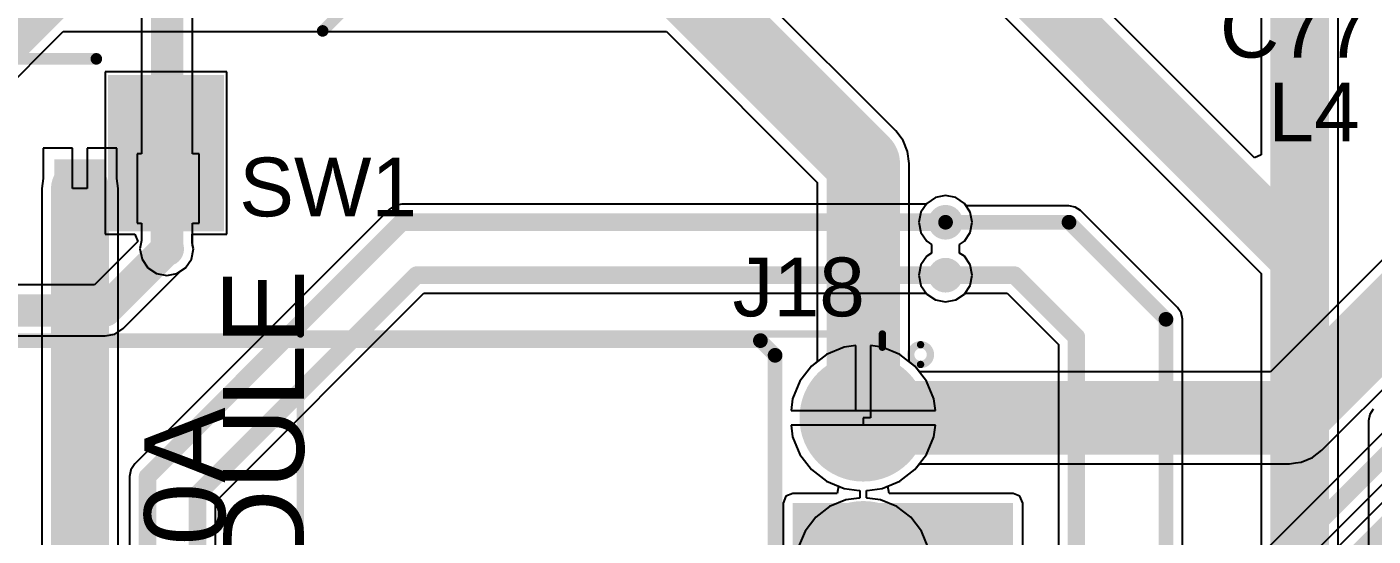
# Model space of a CAD drawing. Header units: millimetres. Extents: x 0 to 214, y 0 to 214.
# Drawn here: x 5.28 to 6.196, y 3.381 to 3.727 of the extents above; entities that cross this region are included whole.
import ezdxf

# ---------------------------------------------------------------- set-up
doc = ezdxf.new("R2010")
doc.units = ezdxf.units.MM
doc.header["$MEASUREMENT"] = 0
for name, color, linetype in [('BottomLayer', 5, 'Continuous'), ('BottomPaste', 16, 'Continuous'), ('BottomSolder', 6, 'Continuous'), ('Mechanical1', 6, 'Continuous'), ('MultiLayer', 9, 'Continuous'), ('PadHoleLayer', 156, 'Continuous'), ('TopLayer', 1, 'Continuous'), ('TopOverlay', 2, 'Continuous'), ('TopPaste', 8, 'Continuous'), ('TopSolder', 216, 'Continuous'), ('ViaHoleLayer', 16, 'Continuous')]:
    doc.layers.add(name, color=color, linetype=linetype)
doc.styles.add('Arial', font='', dxfattribs={"height": 0.2})
doc.styles.get('Arial').set_extended_font_data('Arial')

# ---------------------------------------------------------------- blocks, each defined once
blk = doc.blocks.new('DW254W_11_04_85_17')
at = {"layer": 'BottomLayer'}
h = blk.add_hatch(color=5, dxfattribs=at)
edge = h.paths.add_edge_path()
edge.add_arc((0, 0), 0.03937, 0, 360)
h = blk.add_hatch(color=5, dxfattribs=at)
edge = h.paths.add_edge_path()
edge.add_arc((0.1, 0), 0.03937, 0, 360)
h = blk.add_hatch(color=5, dxfattribs=at)
edge = h.paths.add_edge_path()
edge.add_arc((0.2, 0), 0.03937, 0, 360)
h = blk.add_hatch(color=5, dxfattribs=at)
edge = h.paths.add_edge_path()
edge.add_arc((0.3, 0), 0.03937, 0, 360)
at = {"layer": 'BottomSolder'}
h = blk.add_hatch(color=6, dxfattribs=at)
edge = h.paths.add_edge_path()
edge.add_arc((0, 0), 0.04337, 0, 360)
h = blk.add_hatch(color=6, dxfattribs=at)
edge = h.paths.add_edge_path()
edge.add_arc((0.1, 0), 0.04337, 0, 360)
h = blk.add_hatch(color=6, dxfattribs=at)
edge = h.paths.add_edge_path()
edge.add_arc((0.2, 0), 0.04337, 0, 360)
h = blk.add_hatch(color=6, dxfattribs=at)
edge = h.paths.add_edge_path()
edge.add_arc((0.3, 0), 0.04337, 0, 360)
at = {"layer": 'MultiLayer'}
h = blk.add_hatch(color=9, dxfattribs=at)
edge = h.paths.add_edge_path()
edge.add_arc((0, 0), 0.03937, 0, 360)
h = blk.add_hatch(color=9, dxfattribs=at)
edge = h.paths.add_edge_path()
edge.add_arc((0.1, 0), 0.03937, 0, 360)
h = blk.add_hatch(color=9, dxfattribs=at)
edge = h.paths.add_edge_path()
edge.add_arc((0.2, 0), 0.03937, 0, 360)
h = blk.add_hatch(color=9, dxfattribs=at)
edge = h.paths.add_edge_path()
edge.add_arc((0.3, 0), 0.03937, 0, 360)
at = {"layer": 'PadHoleLayer'}
h = blk.add_hatch(color=156, dxfattribs=at)
edge = h.paths.add_edge_path()
edge.add_arc((0, 0), 0.02008, 0, 360)
h = blk.add_hatch(color=156, dxfattribs=at)
edge = h.paths.add_edge_path()
edge.add_arc((0.1, 0), 0.02008, 0, 360)
h = blk.add_hatch(color=156, dxfattribs=at)
edge = h.paths.add_edge_path()
edge.add_arc((0.2, 0), 0.02008, 0, 360)
h = blk.add_hatch(color=156, dxfattribs=at)
edge = h.paths.add_edge_path()
edge.add_arc((0.3, 0), 0.02008, 0, 360)
at = {"layer": 'TopLayer'}
h = blk.add_hatch(color=1, dxfattribs=at)
edge = h.paths.add_edge_path()
edge.add_arc((0, 0), 0.03937, 0, 360)
h = blk.add_hatch(color=1, dxfattribs=at)
edge = h.paths.add_edge_path()
edge.add_arc((0.1, 0), 0.03937, 0, 360)
h = blk.add_hatch(color=1, dxfattribs=at)
edge = h.paths.add_edge_path()
edge.add_arc((0.2, 0), 0.03937, 0, 360)
h = blk.add_hatch(color=1, dxfattribs=at)
edge = h.paths.add_edge_path()
edge.add_arc((0.3, 0), 0.03937, 0, 360)
at = {"layer": 'TopSolder'}
h = blk.add_hatch(color=216, dxfattribs=at)
edge = h.paths.add_edge_path()
edge.add_arc((0, 0), 0.04337, 0, 360)
h = blk.add_hatch(color=216, dxfattribs=at)
edge = h.paths.add_edge_path()
edge.add_arc((0.1, 0), 0.04337, 0, 360)
h = blk.add_hatch(color=216, dxfattribs=at)
edge = h.paths.add_edge_path()
edge.add_arc((0.2, 0), 0.04337, 0, 360)
h = blk.add_hatch(color=216, dxfattribs=at)
edge = h.paths.add_edge_path()
edge.add_arc((0.3, 0), 0.04337, 0, 360)
at = {"layer": 'TopOverlay'}
for points, const_width in [([(-0.03629, 0.039, 1), (-0.04971, 0.039, 1)], 0.005), ([(-0.05096, 0.039, 1), (-0.04846, 0.039, 1)], 0.0025), ([(-0.03754, 0.039, 1), (-0.03504, 0.039, 1)], 0.0025), ([(-0.05825, 0.013, 1), (-0.05575, 0.013, 1)], 0.0025), ([(-0.05825, 0.013, 1), (-0.05575, 0.013, 1)], 0.0025), ([(-0.04925, 0.013, 1), (-0.04675, 0.013, 1)], 0.0025), ([(0.33875, 0.011, 1), (0.34125, 0.011, 1)], 0.0025), ([(0.35275, 0.011, 1), (0.35525, 0.011, 1)], 0.0025), ([(0.35275, 0.011, 1), (0.35525, 0.011, 1)], 0.0025), ([(-0.05825, -0.383, 1), (-0.05575, -0.383, 1)], 0.0025), ([(-0.05825, -0.383, 1), (-0.05575, -0.383, 1)], 0.0025), ([(0.35275, -0.383, 1), (0.35525, -0.383, 1)], 0.0025), ([(0.35275, -0.383, 1), (0.35525, -0.383, 1)], 0.0025)]:
    blk.add_lwpolyline(points, format="xyb", close=True, dxfattribs=dict(at, const_width=const_width))
at = {"layer": 'TopOverlay', "const_width": 0.005}
for points in [[(-0.057, -0.383), (-0.057, 0.013)], [(-0.048, 0.013), (-0.057, 0.013)], [(0.354, 0.011), (0.34, 0.011)], [(0.354, -0.383), (0.354, 0.011)], [(0.354, -0.383), (-0.057, -0.383)]]:
    blk.add_lwpolyline(points, dxfattribs=at)
blk = doc.blocks.new('C__0603_B_192')
at = {"layer": 'BottomLayer'}
for points in [[(-0.045, -0.0175), (-0.045, 0.0175), (-0.015, 0.0175), (-0.015, -0.0175)], [(0.015, -0.0175), (0.015, 0.0175), (0.045, 0.0175), (0.045, -0.0175)]]:
    blk.add_hatch(color=5, dxfattribs=at).paths.add_polyline_path(points)
at = {"layer": 'BottomPaste'}
for points in [[(-0.045, -0.0175), (-0.045, 0.0175), (-0.015, 0.0175), (-0.015, -0.0175)], [(0.015, -0.0175), (0.015, 0.0175), (0.045, 0.0175), (0.045, -0.0175)]]:
    blk.add_hatch(color=16, dxfattribs=at).paths.add_polyline_path(points)
at = {"layer": 'BottomSolder'}
for points in [[(-0.04736, -0.01986), (-0.04736, 0.01986), (-0.01264, 0.01986), (-0.01264, -0.01986)], [(0.01264, -0.01986), (0.01264, 0.01986), (0.04736, 0.01986), (0.04736, -0.01986)]]:
    blk.add_hatch(color=6, dxfattribs=at).paths.add_polyline_path(points)
blk = doc.blocks.new('TL3300CF160Q_272')
at = {"layer": 'TopLayer'}
for points in [[(-0.25591, 0.06299), (-0.35433, 0.06299), (-0.35433, 0.13386), (-0.25591, 0.13386)], [(0.35433, 0.06299), (0.25591, 0.06299), (0.25591, 0.13386), (0.35433, 0.13386)], [(-0.25591, -0.13386), (-0.35433, -0.13386), (-0.35433, -0.06299), (-0.25591, -0.06299)], [(0.35433, -0.13386), (0.25591, -0.13386), (0.25591, -0.06299), (0.35433, -0.06299)]]:
    blk.add_hatch(color=1, dxfattribs=at).paths.add_polyline_path(points)
at = {"layer": 'TopPaste'}
for points in [[(-0.25591, 0.06299), (-0.35433, 0.06299), (-0.35433, 0.13386), (-0.25591, 0.13386)], [(0.35433, 0.06299), (0.25591, 0.06299), (0.25591, 0.13386), (0.35433, 0.13386)], [(-0.25591, -0.13386), (-0.35433, -0.13386), (-0.35433, -0.06299), (-0.25591, -0.06299)], [(0.35433, -0.13386), (0.25591, -0.13386), (0.25591, -0.06299), (0.35433, -0.06299)]]:
    blk.add_hatch(color=8, dxfattribs=at).paths.add_polyline_path(points)
at = {"layer": 'TopSolder'}
for points in [[(-0.25191, 0.05899), (-0.35833, 0.05899), (-0.35833, 0.13786), (-0.25191, 0.13786)], [(0.35833, 0.05899), (0.25191, 0.05899), (0.25191, 0.13786), (0.35833, 0.13786)], [(-0.25191, -0.13786), (-0.35833, -0.13786), (-0.35833, -0.05899), (-0.25191, -0.05899)], [(0.35833, -0.13786), (0.25191, -0.13786), (0.25191, -0.05899), (0.35833, -0.05899)]]:
    blk.add_hatch(color=216, dxfattribs=at).paths.add_polyline_path(points)
at = {"layer": 'TopOverlay', "const_width": 0.00787}
for points in [[(-0.186, 0.241), (-0.222, 0.205)], [(-0.186, 0.241), (0.186, 0.241)], [(0.186, 0.241), (0.222, 0.205)], [(-0.24098, 0.05284), (-0.241, -0.051)], [(0.24202, 0.05384), (0.242, -0.055)], [(-0.222, -0.205), (-0.186, -0.241)], [(0.222, -0.205), (0.186, -0.241)], [(-0.186, -0.241), (0.186, -0.241)]]:
    blk.add_lwpolyline(points, dxfattribs=at)
at = {"layer": 'TopOverlay'}
for points, const_width in [([(-0.18797, 0.241, 1), (-0.18403, 0.241, 1)], 0.00394), ([(-0.18797, 0.241, 1), (-0.18403, 0.241, 1)], 0.00394), ([(0.18403, 0.241, 1), (0.18797, 0.241, 1)], 0.00394), ([(0.18403, 0.241, 1), (0.18797, 0.241, 1)], 0.00394), ([(-0.22397, 0.205, 1), (-0.22003, 0.205, 1)], 0.00394), ([(0.22003, 0.205, 1), (0.22397, 0.205, 1)], 0.00394), ([(-0.28237, 0.152, 1), (-0.30363, 0.152, 1)], 0.01), ([(-0.30613, 0.152, 1), (-0.30113, 0.152, 1)], 0.005), ([(-0.28487, 0.152, 1), (-0.27987, 0.152, 1)], 0.005), ([(-0.24295, 0.05284, 1), (-0.23902, 0.05284, 1)], 0.00394), ([(0.24005, 0.05384, 1), (0.24398, 0.05384, 1)], 0.00394), ([(-0.24297, -0.051, 1), (-0.23903, -0.051, 1)], 0.00394), ([(0.24003, -0.055, 1), (0.24397, -0.055, 1)], 0.00394), ([(-0.22397, -0.205, 1), (-0.22003, -0.205, 1)], 0.00394), ([(0.22003, -0.205, 1), (0.22397, -0.205, 1)], 0.00394), ([(-0.18797, -0.241, 1), (-0.18403, -0.241, 1)], 0.00394), ([(-0.18797, -0.241, 1), (-0.18403, -0.241, 1)], 0.00394), ([(0.18403, -0.241, 1), (0.18797, -0.241, 1)], 0.00394), ([(0.18403, -0.241, 1), (0.18797, -0.241, 1)], 0.00394)]:
    blk.add_lwpolyline(points, format="xyb", close=True, dxfattribs=dict(at, const_width=const_width))

msp = doc.modelspace()

# ---------------------------------------------------------------- hatches: boundary and pattern name
at = {"layer": 'BottomLayer'}
h = msp.add_hatch(color=5, dxfattribs=at)
edge = h.paths.add_edge_path()
edge.add_arc((5.905, 3.594), 0.01181, 0, 360)
h = msp.add_hatch(color=5, dxfattribs=at)
edge = h.paths.add_edge_path()
edge.add_arc((5.375, 3.5759), 0.01181, 0, 360)
h = msp.add_hatch(color=5, dxfattribs=at)
edge = h.paths.add_edge_path()
edge.add_arc((5.905, 3.558), 0.01181, 0, 360)
at = {"layer": 'BottomSolder'}
h = msp.add_hatch(color=6, dxfattribs=at)
edge = h.paths.add_edge_path()
edge.add_arc((5.905, 3.594), 0.00591, 0, 360)
h = msp.add_hatch(color=6, dxfattribs=at)
edge = h.paths.add_edge_path()
edge.add_arc((5.375, 3.5759), 0.00591, 0, 360)
h = msp.add_hatch(color=6, dxfattribs=at)
edge = h.paths.add_edge_path()
edge.add_arc((5.905, 3.558), 0.00591, 0, 360)
at = {"layer": 'TopLayer'}
h = msp.add_hatch(color=1, dxfattribs=at)
edge = h.paths.add_edge_path()
edge.add_arc((5.905, 3.594), 0.01181, 0, 360)
h = msp.add_hatch(color=1, dxfattribs=at)
edge = h.paths.add_edge_path()
edge.add_arc((5.375, 3.5759), 0.01181, 0, 360)
h = msp.add_hatch(color=1, dxfattribs=at)
edge = h.paths.add_edge_path()
edge.add_arc((5.905, 3.558), 0.01181, 0, 360)
msp.add_hatch(color=1, dxfattribs=at).paths.add_polyline_path([(5.801, 3.318), (5.951, 3.318), (5.951, 3.403), (5.801, 3.403)])
at = {"layer": 'TopSolder'}
h = msp.add_hatch(color=216, dxfattribs=at)
edge = h.paths.add_edge_path()
edge.add_arc((5.905, 3.594), 0.00591, 0, 360)
h = msp.add_hatch(color=216, dxfattribs=at)
edge = h.paths.add_edge_path()
edge.add_arc((5.375, 3.5759), 0.00591, 0, 360)
h = msp.add_hatch(color=216, dxfattribs=at)
edge = h.paths.add_edge_path()
edge.add_arc((5.905, 3.558), 0.00591, 0, 360)
at = {"layer": 'ViaHoleLayer'}
h = msp.add_hatch(color=16, dxfattribs=at)
edge = h.paths.add_edge_path()
edge.add_arc((5.905, 3.594), 0.00591, 0, 360)
h = msp.add_hatch(color=16, dxfattribs=at)
edge = h.paths.add_edge_path()
edge.add_arc((5.375, 3.5759), 0.00591, 0, 360)
h = msp.add_hatch(color=16, dxfattribs=at)
edge = h.paths.add_edge_path()
edge.add_arc((5.905, 3.558), 0.00591, 0, 360)

# ---------------------------------------------------------------- linework, layer by layer
at = {"layer": 'BottomLayer'}
for p, q in [((5.35798, 3.73751), (5.35798, 3.6405)), ((5.39264, 3.6405), (5.39264, 3.74469)), ((5.311, 3.6445), (5.291, 3.6445)), ((5.291, 3.6445), (5.291, 3.62376)), ((5.311, 3.617), (5.311, 3.6445)), ((5.341, 3.6445), (5.321, 3.6445)), ((5.321, 3.6445), (5.321, 3.617)), ((5.341, 3.62376), (5.341, 3.6445)), ((5.35798, 3.6405), (5.355, 3.6405)), ((5.355, 3.6405), (5.355, 3.5935)), ((5.397, 3.6405), (5.39264, 3.6405)), ((5.397, 3.5935), (5.397, 3.6405)), ((5.29098, 3.62371), (5.29009, 3.617)), ((5.291, 3.62376), (5.29098, 3.62371)), ((5.34102, 3.62371), (5.341, 3.62376)), ((5.34191, 3.617), (5.34102, 3.62371)), ((6.2606, 3.62682), (6.12605, 3.49227)), ((5.29009, 3.617), (5.29009, 3.12006)), ((5.321, 3.617), (5.311, 3.617)), ((5.34191, 3.17519), (5.34191, 3.617)), ((5.89805, 3.61078), (5.89216, 3.60684)), ((5.905, 3.61216), (5.89805, 3.61078)), ((5.91195, 3.61078), (5.905, 3.61216)), ((5.91784, 3.60684), (5.91195, 3.61078)), ((5.52635, 3.60265), (5.35335, 3.42965)), ((5.53032, 3.6053), (5.52635, 3.60265)), ((5.535, 3.60624), (5.53032, 3.6053)), ((5.89175, 3.60624), (5.535, 3.60624)), ((5.89216, 3.60684), (5.89175, 3.60624)), ((5.92178, 3.60095), (5.91784, 3.60684)), ((5.92316, 3.594), (5.92178, 3.60095)), ((5.355, 3.5935), (5.35798, 3.5935)), ((5.35798, 3.5935), (5.35798, 3.58162)), ((5.39264, 3.5785), (5.39264, 3.5935)), ((5.39264, 3.5935), (5.397, 3.5935)), ((5.92178, 3.58705), (5.92316, 3.594)), ((5.91784, 3.58116), (5.92178, 3.58705)), ((6.33776, 3.58607), (6.04735, 3.29565)), ((6.16111, 3.43889), (6.30482, 3.5826)), ((5.35798, 3.58162), (5.35684, 3.5759)), ((5.35684, 3.5759), (5.35822, 3.56895)), ((5.39178, 3.56895), (5.39316, 3.5759)), ((5.39316, 3.5759), (5.39264, 3.5785)), ((5.91456, 3.57897), (5.91784, 3.58116)), ((5.91456, 3.57303), (5.91456, 3.57897)), ((5.91784, 3.57084), (5.91456, 3.57303)), ((5.35822, 3.56895), (5.36216, 3.56306)), ((5.38784, 3.56306), (5.39178, 3.56895)), ((5.92178, 3.56495), (5.91784, 3.57084)), ((5.92316, 3.558), (5.92178, 3.56495)), ((6.06824, 3.28193), (6.35865, 3.57235)), ((5.36216, 3.56306), (5.36805, 3.55913)), ((5.36805, 3.55913), (5.375, 3.55774)), ((5.375, 3.55774), (5.38195, 3.55913)), ((5.38195, 3.55913), (5.38784, 3.56306)), ((5.92178, 3.55105), (5.92316, 3.558)), ((5.40824, 3.40393), (5.55007, 3.54576)), ((5.55007, 3.54576), (5.89175, 3.54576)), ((5.89175, 3.54576), (5.89216, 3.54516)), ((5.89216, 3.54516), (5.89805, 3.54122)), ((5.91195, 3.54122), (5.91784, 3.54516)), ((5.91784, 3.54516), (5.92178, 3.55105)), ((5.89805, 3.54122), (5.905, 3.53984)), ((5.905, 3.53984), (5.91195, 3.54122)), ((5.83611, 3.5091), (5.8241, 3.50412)), ((5.844, 3.51014), (5.83611, 3.5091)), ((5.844, 3.466), (5.844, 3.51014)), ((5.86189, 3.5091), (5.854, 3.51014)), ((5.854, 3.51014), (5.854, 3.461)), ((5.8739, 3.50412), (5.86189, 3.5091)), ((5.8241, 3.50412), (5.81379, 3.49621)), ((5.88421, 3.49621), (5.8739, 3.50412)), ((6.29846, 3.49954), (6.07846, 3.27954)), ((5.81379, 3.49621), (5.80588, 3.4859)), ((5.88724, 3.49227), (5.88421, 3.49621)), ((6.12605, 3.49227), (5.88724, 3.49227)), ((5.80588, 3.4859), (5.8009, 3.47389)), ((5.8009, 3.47389), (5.79986, 3.466)), ((5.79986, 3.466), (5.844, 3.466)), ((5.849, 3.456), (5.79986, 3.456)), ((5.79986, 3.456), (5.8009, 3.44811)), ((5.854, 3.461), (5.849, 3.461)), ((5.849, 3.461), (5.849, 3.456)), ((5.8009, 3.44811), (5.80588, 3.4361)), ((5.80588, 3.4361), (5.81379, 3.42579)), ((6.15463, 3.43392), (6.16111, 3.43889)), ((5.35335, 3.42965), (5.3507, 3.42568)), ((5.88421, 3.42579), (5.88724, 3.42973)), ((5.88724, 3.42973), (6.139, 3.42973)), ((6.139, 3.42973), (6.14305, 3.43027)), ((6.139, 3.42973), (6.139, 3.42973)), ((6.14305, 3.43027), (6.14709, 3.4308)), ((6.14709, 3.4308), (6.15463, 3.43392)), ((5.3507, 3.42568), (5.34976, 3.421)), ((5.34976, 3.421), (5.34976, 3.17745)), ((5.81379, 3.42579), (5.8241, 3.41788)), ((5.8241, 3.41788), (5.83611, 3.4129)), ((5.86189, 3.4129), (5.8739, 3.41788)), ((5.8739, 3.41788), (5.88421, 3.42579)), ((5.83611, 3.4129), (5.8463, 3.41156)), ((5.8463, 3.41156), (5.84672, 3.4115)), ((5.84672, 3.4115), (5.84672, 3.40646)), ((5.85128, 3.4115), (5.8517, 3.41156)), ((5.85128, 3.40646), (5.85128, 3.4115)), ((5.8517, 3.41156), (5.86189, 3.4129)), ((5.40824, 3.17791), (5.40824, 3.40393)), ((5.82612, 3.40063), (5.81664, 3.39336)), ((5.83716, 3.4052), (5.82612, 3.40063)), ((5.8463, 3.40641), (5.83716, 3.4052)), ((5.84672, 3.40646), (5.8463, 3.40641)), ((5.8517, 3.40641), (5.85128, 3.40646)), ((5.86084, 3.4052), (5.8517, 3.40641)), ((5.87188, 3.40063), (5.86084, 3.4052)), ((5.88136, 3.39336), (5.87188, 3.40063)), ((5.81664, 3.39336), (5.80937, 3.38388)), ((5.88863, 3.38388), (5.88136, 3.39336)), ((5.80937, 3.38388), (5.8048, 3.37284)), ((5.8932, 3.37284), (5.88863, 3.38388))]:
    msp.add_line(p, q, dxfattribs=at)
for points, const_width in [([(5.37531, 3.61631), (5.37531, 3.74469)], 0.022), ([(5.316, 3.12006), (5.316, 3.617)], 0.03937), ([(6.139, 3.461), (6.294, 3.616)], 0.05), ([(5.37531, 3.61631), (5.376, 3.617)], 0.022), ([(5.37531, 3.5759), (5.37531, 3.61631)], 0.022), ([(5.362, 3.421), (5.535, 3.594)], 0.012), ([(5.535, 3.594), (5.905, 3.594)], 0.012), ([(6.056, 3.287), (6.35, 3.581)], 0.012), ([(5.396, 3.409), (5.545, 3.558)], 0.012), ([(5.545, 3.558), (5.905, 3.558)], 0.012), ([(6.09, 3.268), (6.31, 3.488)], 0.02), ([(5.849, 3.461), (6.139, 3.461)], 0.05), ([(5.362, 3.1642), (5.362, 3.421)], 0.012), ([(5.396, 3.164), (5.396, 3.409)], 0.012)]:
    msp.add_lwpolyline(points, dxfattribs=dict(at, const_width=const_width))
for points, const_width in [([(5.30616, 3.617, 1), (5.32584, 3.617, 1)], 0.01969), ([(5.3705, 3.617, 1), (5.3815, 3.617, 1)], 0.011), ([(5.36981, 3.61631, 1), (5.38081, 3.61631, 1)], 0.011), ([(5.36981, 3.61631, 1), (5.38081, 3.61631, 1)], 0.011), ([(5.36981, 3.61631, 1), (5.38081, 3.61631, 1)], 0.011), ([(5.532, 3.594, 1), (5.538, 3.594, 1)], 0.006), ([(5.532, 3.594, 1), (5.538, 3.594, 1)], 0.006), ([(5.902, 3.594, 1), (5.908, 3.594, 1)], 0.006), ([(5.36981, 3.5759, 1), (5.38081, 3.5759, 1)], 0.011), ([(5.542, 3.558, 1), (5.548, 3.558, 1)], 0.006), ([(5.542, 3.558, 1), (5.548, 3.558, 1)], 0.006), ([(5.902, 3.558, 1), (5.908, 3.558, 1)], 0.006), ([(5.8365, 3.461, 1), (5.8615, 3.461, 1)], 0.025), ([(6.1265, 3.461, 1), (6.1515, 3.461, 1)], 0.025), ([(6.1265, 3.461, 1), (6.1515, 3.461, 1)], 0.025), ([(5.359, 3.421, 1), (5.365, 3.421, 1)], 0.006), ([(5.359, 3.421, 1), (5.365, 3.421, 1)], 0.006), ([(5.393, 3.409, 1), (5.399, 3.409, 1)], 0.006), ([(5.393, 3.409, 1), (5.399, 3.409, 1)], 0.006)]:
    msp.add_lwpolyline(points, format="xyb", close=True, dxfattribs=dict(at, const_width=const_width))
at = {"layer": 'Mechanical1', "const_width": 0.01}
for points in [[(5.209, 3.5135), (5.779, 3.5135)], [(5.779, 3.5135), (5.789, 3.5035)], [(5.789, 2.303), (5.789, 3.5035)]]:
    msp.add_lwpolyline(points, dxfattribs=at)
at = {"layer": 'Mechanical1', "const_width": 0.005}
for points in [[(5.7765, 3.5135, 1), (5.7815, 3.5135, 1)], [(5.7765, 3.5135, 1), (5.7815, 3.5135, 1)], [(5.7865, 3.5035, 1), (5.7915, 3.5035, 1)], [(5.7865, 3.5035, 1), (5.7915, 3.5035, 1)]]:
    msp.add_lwpolyline(points, format="xyb", close=True, dxfattribs=at)
at = {"layer": 'TopLayer'}
for p, q in [((6.17222, 3.57), (6.17222, 3.98)), ((6.11978, 3.96914), (6.11978, 3.63984)), ((6.11516, 3.63793), (5.93754, 3.81554)), ((5.87111, 3.65611), (5.75011, 3.77711)), ((5.90046, 3.77846), (6.11978, 3.55914)), ((5.22693, 3.64604), (5.30463, 3.72373)), ((5.30463, 3.72373), (5.71505, 3.72373)), ((5.71505, 3.72373), (5.81773, 3.62105)), ((5.416, 3.69625), (5.33313, 3.69625)), ((5.33313, 3.69625), (5.33313, 3.58583)), ((5.416, 3.58583), (5.416, 3.69625)), ((5.87608, 3.64963), (5.87111, 3.65611)), ((5.87111, 3.65611), (5.87111, 3.65611)), ((5.8792, 3.64209), (5.87608, 3.64963)), ((5.88027, 3.634), (5.8792, 3.64209)), ((6.11978, 3.63984), (6.11516, 3.63793)), ((5.88027, 3.49924), (5.88027, 3.634)), ((5.81773, 3.62105), (5.81773, 3.49924)), ((5.89805, 3.61078), (5.89216, 3.60684)), ((5.905, 3.61216), (5.89805, 3.61078)), ((5.91195, 3.61078), (5.905, 3.61216)), ((5.91784, 3.60684), (5.91195, 3.61078)), ((5.88822, 3.60095), (5.88684, 3.594)), ((5.89216, 3.60684), (5.88822, 3.60095)), ((5.91893, 3.60522), (5.91784, 3.60684)), ((5.989, 3.60522), (5.91893, 3.60522)), ((5.99329, 3.60436), (5.989, 3.60522)), ((5.989, 3.60522), (5.989, 3.60522)), ((5.99693, 3.60193), (5.99329, 3.60436)), ((6.06293, 3.53593), (5.99693, 3.60193)), ((5.88684, 3.594), (5.88822, 3.58705)), ((5.33313, 3.58583), (5.35334, 3.58583)), ((5.35334, 3.58583), (5.35541, 3.58083)), ((5.39233, 3.58006), (5.39233, 3.58583)), ((5.39233, 3.58583), (5.416, 3.58583)), ((5.88822, 3.58705), (5.89216, 3.58116)), ((5.35541, 3.58083), (5.32592, 3.55133)), ((5.39178, 3.56895), (5.39316, 3.5759)), ((5.39316, 3.5759), (5.39233, 3.58006)), ((5.89216, 3.58116), (5.89544, 3.57897)), ((5.89544, 3.57303), (5.89216, 3.57084)), ((5.89544, 3.57897), (5.89544, 3.57303)), ((5.38784, 3.56306), (5.39178, 3.56895)), ((5.88822, 3.56495), (5.88684, 3.558)), ((5.89216, 3.57084), (5.88822, 3.56495)), ((6.17222, 3.23005), (6.17222, 3.57)), ((6.17222, 3.57), (6.17222, 3.57)), ((6.17222, 3.57), (6.17222, 3.57)), ((5.34535, 3.52174), (5.38432, 3.56071)), ((5.38432, 3.56071), (5.38784, 3.56306)), ((5.88684, 3.558), (5.88822, 3.55105)), ((6.11978, 3.55914), (6.11978, 3.22728)), ((5.32592, 3.55133), (5.23916, 3.55133)), ((5.88822, 3.55105), (5.89216, 3.54516)), ((5.89216, 3.54516), (5.89805, 3.54122)), ((5.91195, 3.54122), (5.91784, 3.54516)), ((5.91784, 3.54516), (5.91825, 3.54576)), ((5.91825, 3.54576), (5.94693, 3.54576)), ((5.94693, 3.54576), (5.98176, 3.51093)), ((5.89805, 3.54122), (5.905, 3.53984)), ((5.905, 3.53984), (5.91195, 3.54122)), ((6.06536, 3.53229), (6.06293, 3.53593)), ((6.06622, 3.528), (6.06536, 3.53229)), ((6.06622, 3.306), (6.06622, 3.528)), ((6.06622, 3.528), (6.06622, 3.528)), ((5.3331, 3.51667), (5.33973, 3.51799)), ((5.33973, 3.51799), (5.34535, 3.52174)), ((5.23916, 3.51667), (5.3331, 3.51667)), ((5.98176, 3.51093), (5.98176, 3.3595)), ((5.81773, 3.49924), (5.81379, 3.49621)), ((5.88421, 3.49621), (5.88027, 3.49924)), ((5.81379, 3.49621), (5.80588, 3.4859)), ((5.89212, 3.4859), (5.88421, 3.49621)), ((5.80588, 3.4859), (5.8009, 3.47389)), ((5.8971, 3.47389), (5.89212, 3.4859)), ((5.8009, 3.47389), (5.79986, 3.466)), ((5.89814, 3.466), (5.8971, 3.47389)), ((5.79986, 3.466), (5.849, 3.466)), ((5.849, 3.466), (5.89814, 3.466)), ((6.19364, 3.46329), (6.19278, 3.459)), ((6.19607, 3.46693), (6.19364, 3.46329)), ((5.849, 3.456), (5.79986, 3.456)), ((5.79986, 3.456), (5.8009, 3.44811)), ((5.89814, 3.456), (5.849, 3.456)), ((5.8971, 3.44811), (5.89814, 3.456)), ((6.19278, 3.459), (6.19278, 3.459)), ((6.19278, 3.459), (6.19278, 3.22593)), ((5.8009, 3.44811), (5.80588, 3.4361)), ((5.89212, 3.4361), (5.8971, 3.44811)), ((5.80588, 3.4361), (5.81379, 3.42579)), ((5.88421, 3.42579), (5.89212, 3.4361)), ((5.81379, 3.42579), (5.8241, 3.41788)), ((5.8241, 3.41788), (5.83226, 3.41449)), ((5.86574, 3.41449), (5.8739, 3.41788)), ((5.8739, 3.41788), (5.88421, 3.42579)), ((5.801, 3.40949), (5.79641, 3.40759)), ((5.83127, 3.40949), (5.801, 3.40949)), ((5.83226, 3.41449), (5.83127, 3.40949)), ((5.86673, 3.40949), (5.86574, 3.41449)), ((5.951, 3.40949), (5.86673, 3.40949)), ((5.95559, 3.40759), (5.951, 3.40949)), ((5.79641, 3.40759), (5.79451, 3.403)), ((5.79451, 3.403), (5.79451, 3.318)), ((5.95749, 3.403), (5.95559, 3.40759)), ((5.95749, 3.318), (5.95749, 3.403))]:
    msp.add_line(p, q, dxfattribs=at)
for points, const_width in [([(6.146, 3.57), (6.146, 3.98)], 0.04), ([(5.919, 3.797), (6.146, 3.57)], 0.04), ([(5.20193, 3.66525), (5.29167, 3.755)], 0.05), ([(5.728, 3.755), (5.849, 3.634)], 0.05), ([(5.361, 3.65561), (5.375, 3.64161)], 0.022), ([(5.849, 3.461), (5.849, 3.634)], 0.05), ([(5.375, 3.5759), (5.375, 3.64161)], 0.022), ([(5.905, 3.594), (5.989, 3.594)], 0.01), ([(5.989, 3.594), (6.055, 3.528)], 0.01), ([(5.3331, 3.534), (5.375, 3.5759)], 0.022), ([(6.146, 3.212), (6.146, 3.57)], 0.04), ([(5.905, 3.558), (5.952, 3.558)], 0.012), ([(5.952, 3.558), (5.994, 3.516)], 0.012), ([(5.235, 3.534), (5.3331, 3.534)], 0.022), ([(6.055, 3.306), (6.055, 3.528)], 0.01), ([(5.994, 3.336), (5.994, 3.516)], 0.012)]:
    msp.add_lwpolyline(points, dxfattribs=dict(at, const_width=const_width))
for points, const_width in [([(5.3555, 3.65561, 1), (5.3665, 3.65561, 1)], 0.011), ([(5.8365, 3.634, 1), (5.8615, 3.634, 1)], 0.025), ([(5.8365, 3.634, 1), (5.8615, 3.634, 1)], 0.025), ([(5.3695, 3.64161, 1), (5.3805, 3.64161, 1)], 0.011), ([(5.3695, 3.64161, 1), (5.3805, 3.64161, 1)], 0.011), ([(5.9025, 3.594, 1), (5.9075, 3.594, 1)], 0.005), ([(5.9865, 3.594, 1), (5.9915, 3.594, 1)], 0.005), ([(5.9865, 3.594, 1), (5.9915, 3.594, 1)], 0.005), ([(5.3695, 3.5759, 1), (5.3805, 3.5759, 1)], 0.011), ([(5.3695, 3.5759, 1), (5.3805, 3.5759, 1)], 0.011), ([(6.136, 3.57, 1), (6.156, 3.57, 1)], 0.02), ([(6.136, 3.57, 1), (6.156, 3.57, 1)], 0.02), ([(6.136, 3.57, 1), (6.156, 3.57, 1)], 0.02), ([(5.902, 3.558, 1), (5.908, 3.558, 1)], 0.006), ([(5.949, 3.558, 1), (5.955, 3.558, 1)], 0.006), ([(5.949, 3.558, 1), (5.955, 3.558, 1)], 0.006), ([(5.3276, 3.534, 1), (5.3386, 3.534, 1)], 0.011), ([(5.3276, 3.534, 1), (5.3386, 3.534, 1)], 0.011), ([(6.0525, 3.528, 1), (6.0575, 3.528, 1)], 0.005), ([(6.0525, 3.528, 1), (6.0575, 3.528, 1)], 0.005), ([(5.991, 3.516, 1), (5.997, 3.516, 1)], 0.006), ([(5.991, 3.516, 1), (5.997, 3.516, 1)], 0.006), ([(5.8365, 3.461, 1), (5.8615, 3.461, 1)], 0.025)]:
    msp.add_lwpolyline(points, format="xyb", close=True, dxfattribs=dict(at, const_width=const_width))

# ---------------------------------------------------------------- block references
for name, p, rotation in [('TL3300CF160Q_272', (5.27614, 3.94616), 90), ('DW254W_11_04_85_17', (5.849, 3.461), 270)]:
    msp.add_blockref(name, p, dxfattribs=dict(rotation=rotation))
msp.add_blockref('C__0603_B_192', (5.346, 3.617))

# ---------------------------------------------------------------- texts
at = {"layer": 'TopOverlay', "style": 'Arial'}
for s, p in [('C77', (6.09168, 3.70601)), ('L4', (6.12468, 3.64901)), ('SW1', (5.42435, 3.59801)), ('J18', (5.76002, 3.53001))]:
    msp.add_text(s, height=0.04, dxfattribs=at).set_placement(p)
for s, p in [('RX MODULE', (5.46836, 3.105)), ('FS10000A', (5.41476, 3.105))]:
    msp.add_text(s, height=0.055, rotation=90, dxfattribs=at).set_placement(p)

doc.saveas('drawing.dxf')
